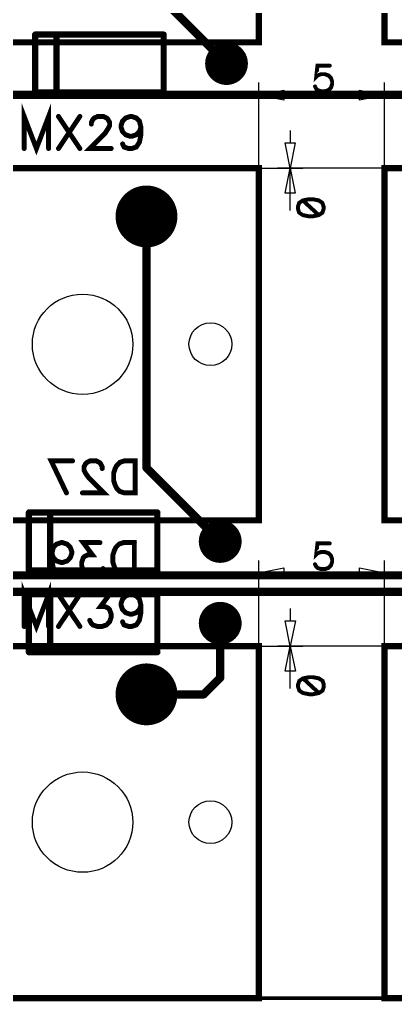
# Model space of a CAD drawing. Extents: x -0.36 to 9.09, y -0.26 to 3.18.
# Drawn here: x 6.909 to 7.497, y -0.005 to 1.532 of the extents above; entities that cross this region are included whole.
import ezdxf

# ---------------------------------------------------------------- set-up
doc = ezdxf.new("R2010")
doc.units = 0
for name, color, linetype in [('Board_Outline', 13, 'CONTINUOUS'), ('Bottom', 6, 'CONTINUOUS'), ('Bottom_Mask', 10, 'CONTINUOUS'), ('Bottom_Silk', 11, 'CONTINUOUS'), ('Drill_Bottom', 8, 'CONTINUOUS'), ('Drill_Top', 7, 'CONTINUOUS'), ('Top', 5, 'CONTINUOUS'), ('Top_Dimension', 14, 'CONTINUOUS'), ('Top_Mask', 3, 'CONTINUOUS'), ('Top_Silk', 2, 'CONTINUOUS')]:
    doc.layers.add(name, color=color, linetype=linetype)

msp = doc.modelspace()

# ---------------------------------------------------------------- linework, layer by layer
at = {"layer": 'Board_Outline', "linetype": 'CONTINUOUS', "const_width": 0.0055}
msp.add_lwpolyline([(0, 2.7953), (8.7795, 2.7953), (8.7795, 0), (0, 0), (0, 2.7953)], dxfattribs=at)
at = {"layer": 'Bottom', "linetype": 'CONTINUOUS', "const_width": 0.013}
for points in [[(7.2331, 1.4629), (7.1079, 1.5881)], [(7.1079, 0.8303), (7.1079, 1.2236)], [(7.2233, 0.7149), (7.1079, 0.8303)], [(7.2233, 0.5869), (7.2233, 0.5016)], [(7.2233, 0.5016), (7.1973, 0.4756)], [(7.1973, 0.4756), (7.1079, 0.4756)]]:
    msp.add_lwpolyline(points, dxfattribs=at)
at = {"layer": 'Bottom', "linetype": 'CONTINUOUS'}
for points, const_width in [([(7.2479, 1.4629, 1), (7.2183, 1.4629, 1), (7.2479, 1.4629, 1)], 0.0295), ([(7.2299, 1.4629, 1), (7.2363, 1.4629, 1), (7.2299, 1.4629, 1)], 0.0065), ([(7.1301, 1.2236, 1), (7.0856, 1.2236, 1), (7.1301, 1.2236, 1)], 0.0445), ([(7.1046, 1.2236, 1), (7.1111, 1.2236, 1), (7.1046, 1.2236, 1)], 0.0065), ([(7.1046, 0.8303, 1), (7.1111, 0.8303, 1), (7.1046, 0.8303, 1)], 0.0065), ([(7.1046, 0.8303, 1), (7.1111, 0.8303, 1), (7.1046, 0.8303, 1)], 0.0065), ([(7.238, 0.7149, 1), (7.2085, 0.7149, 1), (7.238, 0.7149, 1)], 0.0295), ([(7.22, 0.7149, 1), (7.2265, 0.7149, 1), (7.22, 0.7149, 1)], 0.0065), ([(7.238, 0.5869, 1), (7.2085, 0.5869, 1), (7.238, 0.5869, 1)], 0.0295), ([(7.22, 0.5869, 1), (7.2265, 0.5869, 1), (7.22, 0.5869, 1)], 0.0065), ([(7.1301, 0.4756, 1), (7.0856, 0.4756, 1), (7.1301, 0.4756, 1)], 0.0445), ([(7.22, 0.5016, 1), (7.2265, 0.5016, 1), (7.22, 0.5016, 1)], 0.0065), ([(7.22, 0.5016, 1), (7.2265, 0.5016, 1), (7.22, 0.5016, 1)], 0.0065), ([(7.1046, 0.4756, 1), (7.1111, 0.4756, 1), (7.1046, 0.4756, 1)], 0.0065), ([(7.194, 0.4756, 1), (7.2005, 0.4756, 1), (7.194, 0.4756, 1)], 0.0065), ([(7.194, 0.4756, 1), (7.2005, 0.4756, 1), (7.194, 0.4756, 1)], 0.0065)]:
    msp.add_lwpolyline(points, format="xyb", dxfattribs=dict(at, const_width=const_width))
at = {"layer": 'Bottom_Mask', "linetype": 'CONTINUOUS'}
for points, const_width in [([(7.2498, 1.4629, 1), (7.2164, 1.4629, 1), (7.2498, 1.4629, 1)], 0.0335), ([(7.2164, 1.4629, 1), (7.2498, 1.4629, 1), (7.2164, 1.4629, 1)], 0.0335), ([(7.1321, 1.2236, 1), (7.0837, 1.2236, 1), (7.1321, 1.2236, 1)], 0.0484), ([(7.0837, 1.2236, 1), (7.1321, 1.2236, 1), (7.0837, 1.2236, 1)], 0.0484), ([(7.24, 0.7149, 1), (7.2065, 0.7149, 1), (7.24, 0.7149, 1)], 0.0335), ([(7.2065, 0.7149, 1), (7.24, 0.7149, 1), (7.2065, 0.7149, 1)], 0.0335), ([(7.24, 0.5869, 1), (7.2065, 0.5869, 1), (7.24, 0.5869, 1)], 0.0335), ([(7.2065, 0.5869, 1), (7.24, 0.5869, 1), (7.2065, 0.5869, 1)], 0.0335), ([(7.1321, 0.4756, 1), (7.0837, 0.4756, 1), (7.1321, 0.4756, 1)], 0.0484), ([(7.0837, 0.4756, 1), (7.1321, 0.4756, 1), (7.0837, 0.4756, 1)], 0.0484)]:
    msp.add_lwpolyline(points, format="xyb", dxfattribs=dict(at, const_width=const_width))
at = {"layer": 'Bottom_Silk', "linetype": 'CONTINUOUS'}
for points, const_width in [([(6.9338, 1.5082), (6.9338, 1.4176)], 0.0098), ([(6.9338, 1.5082), (7.1348, 1.5082)], 0.0098), ([(6.9672, 1.5082), (6.9672, 1.4176)], 0.0098), ([(7.1348, 1.5082), (7.1348, 1.4176)], 0.0098), ([(6.9338, 1.4176), (7.1348, 1.4176)], 0.0098), ([(6.9827, 0.7909), (6.9588, 0.8411), (6.9923, 0.8411)], 0.0077), ([(7.0388, 0.8291), (7.0388, 0.8315), (7.0364, 0.8363), (7.034, 0.8387), (7.0292, 0.8411), (7.0196, 0.8411), (7.0149, 0.8387), (7.0125, 0.8363), (7.0101, 0.8315), (7.0101, 0.8267), (7.0125, 0.8219), (7.0173, 0.8148), (7.0412, 0.7909), (7.0077, 0.7909)], 0.0077), ([(7.0901, 0.8411), (7.0901, 0.7909), (7.0734, 0.7909), (7.0662, 0.7933), (7.0614, 0.7981), (7.059, 0.8029), (7.0566, 0.81), (7.0566, 0.822), (7.059, 0.8292), (7.0614, 0.8339), (7.0662, 0.8387), (7.0734, 0.8411), (7.0901, 0.8411)], 0.0077), ([(6.924, 0.7602), (6.924, 0.6696)], 0.0098), ([(6.924, 0.7602), (7.1249, 0.7602)], 0.0098), ([(6.9573, 0.7602), (6.9573, 0.6696)], 0.0098), ([(7.1249, 0.7602), (7.1249, 0.6696)], 0.0098), ([(6.9599, 0.6964), (6.9624, 0.6892), (6.9671, 0.6844), (6.9743, 0.682), (6.9767, 0.682), (6.9839, 0.6844), (6.9886, 0.6892), (6.9911, 0.6964), (6.9911, 0.6988), (6.9886, 0.706), (6.9839, 0.7107), (6.9767, 0.7131), (6.9743, 0.7131), (6.9671, 0.7107), (6.9624, 0.706), (6.9599, 0.6964), (6.9599, 0.6844), (6.9624, 0.6725), (6.9671, 0.6653), (6.9743, 0.6629), (6.9791, 0.6629), (6.9863, 0.6653), (6.9886, 0.6701)], 0.0077), ([(7.0352, 0.7131), (7.0089, 0.7131), (7.0232, 0.694), (7.0161, 0.694), (7.0113, 0.6916), (7.0089, 0.6892), (7.0065, 0.682), (7.0065, 0.6773), (7.0089, 0.6701), (7.0137, 0.6653), (7.0209, 0.6629), (7.0281, 0.6629), (7.0352, 0.6653), (7.0376, 0.6677), (7.04, 0.6725)], 0.0077), ([(7.0889, 0.7132), (7.0889, 0.6629), (7.0722, 0.6629), (7.065, 0.6653), (7.0602, 0.6701), (7.0578, 0.6749), (7.0554, 0.682), (7.0554, 0.694), (7.0578, 0.7012), (7.0602, 0.706), (7.065, 0.7108), (7.0722, 0.7132), (7.0889, 0.7132)], 0.0077), ([(6.924, 0.6696), (7.1249, 0.6696)], 0.0098), ([(6.924, 0.6322), (6.924, 0.5417)], 0.0098), ([(6.924, 0.6322), (7.1249, 0.6322)], 0.0098), ([(6.9573, 0.6322), (6.9573, 0.5417)], 0.0098), ([(7.1249, 0.6322), (7.1249, 0.5417)], 0.0098), ([(6.924, 0.5417), (7.1249, 0.5417)], 0.0098)]:
    msp.add_lwpolyline(points, dxfattribs=dict(at, const_width=const_width))
for points, const_width in [([(6.9313, 1.5082, 1), (6.9363, 1.5082, 1), (6.9313, 1.5082, 1)], 0.0049), ([(6.9313, 1.5082, 1), (6.9363, 1.5082, 1), (6.9313, 1.5082, 1)], 0.0049), ([(6.9647, 1.5082, 1), (6.9697, 1.5082, 1), (6.9647, 1.5082, 1)], 0.0049), ([(7.1323, 1.5082, 1), (7.1372, 1.5082, 1), (7.1323, 1.5082, 1)], 0.0049), ([(7.1323, 1.5082, 1), (7.1372, 1.5082, 1), (7.1323, 1.5082, 1)], 0.0049), ([(6.9313, 1.4176, 1), (6.9363, 1.4176, 1), (6.9313, 1.4176, 1)], 0.0049), ([(6.9313, 1.4176, 1), (6.9363, 1.4176, 1), (6.9313, 1.4176, 1)], 0.0049), ([(6.9647, 1.4176, 1), (6.9697, 1.4176, 1), (6.9647, 1.4176, 1)], 0.0049), ([(7.1323, 1.4176, 1), (7.1372, 1.4176, 1), (7.1323, 1.4176, 1)], 0.0049), ([(7.1323, 1.4176, 1), (7.1372, 1.4176, 1), (7.1323, 1.4176, 1)], 0.0049), ([(6.9903, 0.8411, 1), (6.9942, 0.8411, 1), (6.9903, 0.8411, 1)], 0.0039), ([(7.0368, 0.8291, 1), (7.0407, 0.8291, 1), (7.0368, 0.8291, 1)], 0.0039), ([(7.0882, 0.8411, 1), (7.092, 0.8411, 1), (7.0882, 0.8411, 1)], 0.0039), ([(6.9808, 0.7909, 1), (6.9846, 0.7909, 1), (6.9808, 0.7909, 1)], 0.0039), ([(7.0058, 0.7909, 1), (7.0096, 0.7909, 1), (7.0058, 0.7909, 1)], 0.0039), ([(6.9215, 0.7602, 1), (6.9264, 0.7602, 1), (6.9215, 0.7602, 1)], 0.0049), ([(6.9215, 0.7602, 1), (6.9264, 0.7602, 1), (6.9215, 0.7602, 1)], 0.0049), ([(6.9549, 0.7602, 1), (6.9598, 0.7602, 1), (6.9549, 0.7602, 1)], 0.0049), ([(7.1224, 0.7602, 1), (7.1274, 0.7602, 1), (7.1224, 0.7602, 1)], 0.0049), ([(7.1224, 0.7602, 1), (7.1274, 0.7602, 1), (7.1224, 0.7602, 1)], 0.0049), ([(7.0333, 0.7131, 1), (7.0371, 0.7131, 1), (7.0333, 0.7131, 1)], 0.0039), ([(7.087, 0.7132, 1), (7.0909, 0.7132, 1), (7.087, 0.7132, 1)], 0.0039), ([(6.958, 0.6964, 1), (6.9619, 0.6964, 1), (6.958, 0.6964, 1)], 0.0039), ([(7.0381, 0.6725, 1), (7.0419, 0.6725, 1), (7.0381, 0.6725, 1)], 0.0039), ([(6.9215, 0.6696, 1), (6.9264, 0.6696, 1), (6.9215, 0.6696, 1)], 0.0049), ([(6.9215, 0.6696, 1), (6.9264, 0.6696, 1), (6.9215, 0.6696, 1)], 0.0049), ([(6.9549, 0.6696, 1), (6.9598, 0.6696, 1), (6.9549, 0.6696, 1)], 0.0049), ([(6.9867, 0.6701, 1), (6.9906, 0.6701, 1), (6.9867, 0.6701, 1)], 0.0039), ([(7.1224, 0.6696, 1), (7.1274, 0.6696, 1), (7.1224, 0.6696, 1)], 0.0049), ([(7.1224, 0.6696, 1), (7.1274, 0.6696, 1), (7.1224, 0.6696, 1)], 0.0049), ([(6.9215, 0.6322, 1), (6.9264, 0.6322, 1), (6.9215, 0.6322, 1)], 0.0049), ([(6.9215, 0.6322, 1), (6.9264, 0.6322, 1), (6.9215, 0.6322, 1)], 0.0049), ([(6.9549, 0.6322, 1), (6.9598, 0.6322, 1), (6.9549, 0.6322, 1)], 0.0049), ([(7.1224, 0.6322, 1), (7.1274, 0.6322, 1), (7.1224, 0.6322, 1)], 0.0049), ([(7.1224, 0.6322, 1), (7.1274, 0.6322, 1), (7.1224, 0.6322, 1)], 0.0049), ([(6.9215, 0.5417, 1), (6.9264, 0.5417, 1), (6.9215, 0.5417, 1)], 0.0049), ([(6.9215, 0.5417, 1), (6.9264, 0.5417, 1), (6.9215, 0.5417, 1)], 0.0049), ([(6.9549, 0.5417, 1), (6.9598, 0.5417, 1), (6.9549, 0.5417, 1)], 0.0049), ([(7.1224, 0.5417, 1), (7.1274, 0.5417, 1), (7.1224, 0.5417, 1)], 0.0049), ([(7.1224, 0.5417, 1), (7.1274, 0.5417, 1), (7.1224, 0.5417, 1)], 0.0049)]:
    msp.add_lwpolyline(points, format="xyb", dxfattribs=dict(at, const_width=const_width))
at = {"layer": 'Drill_Bottom'}
for centre, radius in [((7.2331, 1.4629), 0.0177), ((7.1079, 1.2236), 0.0295), ((7.0079, 1.0236), 0.0785), ((7.2079, 1.0236), 0.0335), ((7.2233, 0.7149), 0.0177), ((7.2233, 0.5869), 0.0177), ((7.1079, 0.4756), 0.0295), ((7.0079, 0.2756), 0.0785), ((7.2079, 0.2756), 0.0335)]:
    msp.add_circle(centre, radius, dxfattribs=at)
at = {"layer": 'Drill_Top'}
for centre, radius in [((7.2331, 1.4629), 0.0177), ((7.1079, 1.2236), 0.0295), ((7.0079, 1.0236), 0.0785), ((7.2079, 1.0236), 0.0335), ((7.2233, 0.7149), 0.0177), ((7.2233, 0.5869), 0.0177), ((7.1079, 0.4756), 0.0295), ((7.0079, 0.2756), 0.0785), ((7.2079, 0.2756), 0.0335)]:
    msp.add_circle(centre, radius, dxfattribs=at)
at = {"layer": 'Top', "linetype": 'CONTINUOUS'}
for points, const_width in [([(7.2479, 1.4629, 1), (7.2183, 1.4629, 1), (7.2479, 1.4629, 1)], 0.0295), ([(7.1301, 1.2236, 1), (7.0856, 1.2236, 1), (7.1301, 1.2236, 1)], 0.0445), ([(7.238, 0.7149, 1), (7.2085, 0.7149, 1), (7.238, 0.7149, 1)], 0.0295), ([(7.238, 0.5869, 1), (7.2085, 0.5869, 1), (7.238, 0.5869, 1)], 0.0295), ([(7.1301, 0.4756, 1), (7.0856, 0.4756, 1), (7.1301, 0.4756, 1)], 0.0445)]:
    msp.add_lwpolyline(points, format="xyb", dxfattribs=dict(at, const_width=const_width))
at = {"layer": 'Top', "linetype": 'CONTINUOUS', "const_width": 0.013}
for points in [[(6.8845, 1.4139), (7.5345, 1.4139)], [(7.5207, 0.6619), (6.8786, 0.6619)], [(7.5345, 0.636), (6.8746, 0.636)]]:
    msp.add_lwpolyline(points, dxfattribs=at)
at = {"layer": 'Top_Dimension', "linetype": 'CONTINUOUS', "const_width": 0.0062}
for points in [[(7.3945, 1.4596), (7.3754, 1.4596), (7.3735, 1.4424), (7.3754, 1.4443), (7.3812, 1.4463), (7.3869, 1.4463), (7.3926, 1.4443), (7.3965, 1.4405), (7.3984, 1.4348), (7.3984, 1.431), (7.3965, 1.4252), (7.3926, 1.4214), (7.3869, 1.4195), (7.3812, 1.4195), (7.3754, 1.4214), (7.3735, 1.4233), (7.3716, 1.4271)], [(7.385, 1.2391), (7.3831, 1.2448), (7.3774, 1.2487), (7.3678, 1.2506), (7.3621, 1.2506), (7.3525, 1.2487), (7.3468, 1.2448), (7.3449, 1.2391), (7.3449, 1.2353), (7.3468, 1.2295), (7.3525, 1.2257), (7.3621, 1.2238), (7.3678, 1.2238), (7.3774, 1.2257), (7.3831, 1.2295), (7.385, 1.2353), (7.385, 1.2391)], [(7.3774, 1.2257), (7.3525, 1.2487)], [(7.3945, 0.7118), (7.3754, 0.7118), (7.3735, 0.6946), (7.3754, 0.6965), (7.3812, 0.6984), (7.3869, 0.6984), (7.3926, 0.6965), (7.3965, 0.6927), (7.3984, 0.6869), (7.3984, 0.6831), (7.3965, 0.6774), (7.3926, 0.6735), (7.3869, 0.6716), (7.3812, 0.6716), (7.3754, 0.6735), (7.3735, 0.6755), (7.3716, 0.6793)], [(7.3853, 0.4911), (7.3834, 0.4968), (7.3776, 0.5006), (7.3681, 0.5025), (7.3623, 0.5025), (7.3528, 0.5006), (7.347, 0.4968), (7.3451, 0.4911), (7.3451, 0.4872), (7.347, 0.4815), (7.3528, 0.4777), (7.3623, 0.4758), (7.3681, 0.4758), (7.3776, 0.4777), (7.3834, 0.4815), (7.3853, 0.4872), (7.3853, 0.4911)], [(7.3776, 0.4777), (7.3528, 0.5006)]]:
    msp.add_lwpolyline(points, dxfattribs=at)
at = {"layer": 'Top_Dimension', "linetype": 'CONTINUOUS', "const_width": 0.0031}
for points in [[(7.393, 1.4596, 1), (7.3961, 1.4596, 1), (7.393, 1.4596, 1)], [(7.37, 1.4271, 1), (7.3731, 1.4271, 1), (7.37, 1.4271, 1)], [(7.351, 1.2487, 1), (7.3541, 1.2487, 1), (7.351, 1.2487, 1)], [(7.3835, 1.2391, 1), (7.3866, 1.2391, 1), (7.3835, 1.2391, 1)], [(7.3758, 1.2257, 1), (7.3789, 1.2257, 1), (7.3758, 1.2257, 1)], [(7.393, 0.7118, 1), (7.3961, 0.7118, 1), (7.393, 0.7118, 1)], [(7.37, 0.6793, 1), (7.3731, 0.6793, 1), (7.37, 0.6793, 1)], [(7.3512, 0.5006, 1), (7.3543, 0.5006, 1), (7.3512, 0.5006, 1)], [(7.3837, 0.4911, 1), (7.3868, 0.4911, 1), (7.3837, 0.4911, 1)], [(7.3761, 0.4777, 1), (7.3791, 0.4777, 1), (7.3761, 0.4777, 1)]]:
    msp.add_lwpolyline(points, format="xyb", dxfattribs=at)
at = {"layer": 'Top_Dimension', "linetype": 'CONTINUOUS'}
for points in [[(7.2835, 1.2992), (7.2835, 1.4331)], [(7.4803, 1.2992), (7.4803, 1.4331)], [(7.2835, 1.4134), (7.3228, 1.4213), (7.3228, 1.4056), (7.2835, 1.4134)], [(7.4803, 1.4134), (7.4409, 1.4056), (7.4409, 1.4213), (7.4803, 1.4134)], [(7.3819, 1.4134), (7.3228, 1.4134)], [(7.3819, 1.4134), (7.4409, 1.4134)], [(7.3327, 1.3583), (7.3327, 1.3386)], [(7.3327, 1.2992), (7.3248, 1.3386), (7.3405, 1.3386), (7.3327, 1.2992)], [(7.2835, 1.2992), (7.3523, 1.2992)], [(7.4803, 1.2992), (7.313, 1.2992)], [(7.3327, 1.2992), (7.3405, 1.2598), (7.3248, 1.2598), (7.3327, 1.2992)], [(7.3327, 1.2992), (7.3327, 1.2992)], [(7.3327, 1.233), (7.3327, 1.2992)], [(7.3327, 1.2402), (7.3327, 1.2598)], [(7.2835, 0.5512), (7.2835, 0.6853)], [(7.4803, 0.5512), (7.4803, 0.6853)], [(7.2835, 0.6656), (7.3228, 0.6734), (7.3228, 0.6577), (7.2835, 0.6656)], [(7.3819, 0.6656), (7.3228, 0.6656)], [(7.3819, 0.6656), (7.4409, 0.6656)], [(7.4803, 0.6656), (7.4409, 0.6577), (7.4409, 0.6734), (7.4803, 0.6656)], [(7.3329, 0.6102), (7.3329, 0.5906)], [(7.3329, 0.5512), (7.325, 0.5906), (7.3408, 0.5906), (7.3329, 0.5512)], [(7.2835, 0.5512), (7.3526, 0.5512)], [(7.4803, 0.5512), (7.3132, 0.5512)], [(7.3329, 0.5512), (7.3408, 0.5118), (7.325, 0.5118), (7.3329, 0.5512)], [(7.3329, 0.5512), (7.3329, 0.5512)], [(7.3329, 0.485), (7.3329, 0.5512)], [(7.3329, 0.4921), (7.3329, 0.5118)]]:
    msp.add_lwpolyline(points, dxfattribs=at)
at = {"layer": 'Top_Mask', "linetype": 'CONTINUOUS'}
for points, const_width in [([(7.2498, 1.4629, 1), (7.2164, 1.4629, 1), (7.2498, 1.4629, 1)], 0.0335), ([(7.2164, 1.4629, 1), (7.2498, 1.4629, 1), (7.2164, 1.4629, 1)], 0.0335), ([(7.1321, 1.2236, 1), (7.0837, 1.2236, 1), (7.1321, 1.2236, 1)], 0.0484), ([(7.0837, 1.2236, 1), (7.1321, 1.2236, 1), (7.0837, 1.2236, 1)], 0.0484), ([(7.24, 0.7149, 1), (7.2065, 0.7149, 1), (7.24, 0.7149, 1)], 0.0335), ([(7.2065, 0.7149, 1), (7.24, 0.7149, 1), (7.2065, 0.7149, 1)], 0.0335), ([(7.24, 0.5869, 1), (7.2065, 0.5869, 1), (7.24, 0.5869, 1)], 0.0335), ([(7.2065, 0.5869, 1), (7.24, 0.5869, 1), (7.2065, 0.5869, 1)], 0.0335), ([(7.1321, 0.4756, 1), (7.0837, 0.4756, 1), (7.1321, 0.4756, 1)], 0.0484), ([(7.0837, 0.4756, 1), (7.1321, 0.4756, 1), (7.0837, 0.4756, 1)], 0.0484)]:
    msp.add_lwpolyline(points, format="xyb", dxfattribs=dict(at, const_width=const_width))
at = {"layer": 'Top_Silk', "linetype": 'CONTINUOUS'}
for points, const_width in [([(6.7323, 2.0472), (7.2835, 2.0472), (7.2835, 1.4961), (6.7323, 1.4961), (6.7323, 2.0472)], 0.0098), ([(7.4803, 2.0472), (8.0315, 2.0472), (8.0315, 1.4961), (7.4803, 1.4961), (7.4803, 2.0472)], 0.0098), ([(6.9548, 1.3299), (6.9548, 1.3802), (6.9357, 1.3299), (6.9165, 1.3802), (6.9165, 1.3299)], 0.0077), ([(6.9702, 1.3802), (7.0037, 1.3299)], 0.0077), ([(7.0037, 1.3802), (6.9702, 1.3299)], 0.0077), ([(7.0216, 1.3682), (7.0216, 1.3705), (7.024, 1.3753), (7.0263, 1.3777), (7.0312, 1.3801), (7.0407, 1.3801), (7.0455, 1.3777), (7.0478, 1.3753), (7.0503, 1.3705), (7.0503, 1.3658), (7.0478, 1.361), (7.0431, 1.3538), (7.0192, 1.3299), (7.0527, 1.3299)], 0.0077), ([(7.0992, 1.3634), (7.0968, 1.3562), (7.092, 1.3514), (7.0848, 1.349), (7.0825, 1.349), (7.0753, 1.3514), (7.0705, 1.3562), (7.0681, 1.3634), (7.0681, 1.3658), (7.0705, 1.373), (7.0753, 1.3777), (7.0825, 1.3801), (7.0848, 1.3801), (7.092, 1.3777), (7.0968, 1.373), (7.0992, 1.3634), (7.0992, 1.3514), (7.0968, 1.3395), (7.092, 1.3323), (7.0848, 1.3299), (7.0801, 1.3299), (7.0729, 1.3323), (7.0705, 1.3371)], 0.0077), ([(6.7323, 1.2992), (7.2835, 1.2992), (7.2835, 0.748), (6.7323, 0.748), (6.7323, 1.2992)], 0.0098), ([(7.4803, 1.2992), (8.0315, 1.2992), (8.0315, 0.748), (7.4803, 0.748), (7.4803, 1.2992)], 0.0098), ([(6.9548, 0.5819), (6.9548, 0.6321), (6.9357, 0.5819), (6.9165, 0.6321), (6.9165, 0.5819)], 0.0077), ([(6.9702, 0.6321), (7.0037, 0.5819)], 0.0077), ([(7.0037, 0.6321), (6.9702, 0.5819)], 0.0077), ([(7.024, 0.6321), (7.0502, 0.6321), (7.0359, 0.6129), (7.0431, 0.6129), (7.0478, 0.6106), (7.0502, 0.6082), (7.0527, 0.601), (7.0527, 0.5963), (7.0502, 0.5891), (7.0455, 0.5843), (7.0383, 0.5819), (7.0311, 0.5819), (7.024, 0.5843), (7.0216, 0.5867), (7.0192, 0.5914)], 0.0077), ([(7.0992, 0.6154), (7.0968, 0.6082), (7.092, 0.6034), (7.0848, 0.601), (7.0825, 0.601), (7.0753, 0.6034), (7.0705, 0.6082), (7.0681, 0.6154), (7.0681, 0.6178), (7.0705, 0.6249), (7.0753, 0.6297), (7.0825, 0.6321), (7.0848, 0.6321), (7.092, 0.6297), (7.0968, 0.6249), (7.0992, 0.6154), (7.0992, 0.6034), (7.0968, 0.5914), (7.092, 0.5843), (7.0848, 0.5819), (7.0801, 0.5819), (7.0729, 0.5843), (7.0705, 0.5891)], 0.0077), ([(6.7323, 0.5512), (7.2835, 0.5512), (7.2835, 0), (6.7323, 0), (6.7323, 0.5512)], 0.0098), ([(7.4803, 0.5512), (8.0315, 0.5512), (8.0315, 0), (7.4803, 0), (7.4803, 0.5512)], 0.0098)]:
    msp.add_lwpolyline(points, dxfattribs=dict(at, const_width=const_width))
at = {"layer": 'Top_Silk', "linetype": 'CONTINUOUS', "const_width": 0.0039}
for points in [[(6.9683, 1.3802, 1), (6.9722, 1.3802, 1), (6.9683, 1.3802, 1)], [(7.0018, 1.3802, 1), (7.0056, 1.3802, 1), (7.0018, 1.3802, 1)], [(7.0197, 1.3682, 1), (7.0235, 1.3682, 1), (7.0197, 1.3682, 1)], [(7.0973, 1.3634, 1), (7.1011, 1.3634, 1), (7.0973, 1.3634, 1)], [(7.0686, 1.3371, 1), (7.0725, 1.3371, 1), (7.0686, 1.3371, 1)], [(6.9146, 1.3299, 1), (6.9185, 1.3299, 1), (6.9146, 1.3299, 1)], [(6.9529, 1.3299, 1), (6.9567, 1.3299, 1), (6.9529, 1.3299, 1)], [(6.9683, 1.3299, 1), (6.9722, 1.3299, 1), (6.9683, 1.3299, 1)], [(7.0018, 1.3299, 1), (7.0056, 1.3299, 1), (7.0018, 1.3299, 1)], [(7.0507, 1.3299, 1), (7.0546, 1.3299, 1), (7.0507, 1.3299, 1)], [(6.9683, 0.6321, 1), (6.9722, 0.6321, 1), (6.9683, 0.6321, 1)], [(7.0018, 0.6321, 1), (7.0056, 0.6321, 1), (7.0018, 0.6321, 1)], [(7.022, 0.6321, 1), (7.0259, 0.6321, 1), (7.022, 0.6321, 1)], [(7.0973, 0.6154, 1), (7.1011, 0.6154, 1), (7.0973, 0.6154, 1)], [(6.9146, 0.5819, 1), (6.9185, 0.5819, 1), (6.9146, 0.5819, 1)], [(6.9529, 0.5819, 1), (6.9567, 0.5819, 1), (6.9529, 0.5819, 1)], [(6.9683, 0.5819, 1), (6.9722, 0.5819, 1), (6.9683, 0.5819, 1)], [(7.0018, 0.5819, 1), (7.0056, 0.5819, 1), (7.0018, 0.5819, 1)], [(7.0172, 0.5914, 1), (7.0211, 0.5914, 1), (7.0172, 0.5914, 1)], [(7.0686, 0.5891, 1), (7.0725, 0.5891, 1), (7.0686, 0.5891, 1)]]:
    msp.add_lwpolyline(points, format="xyb", dxfattribs=at)

doc.saveas('drawing.dxf')
